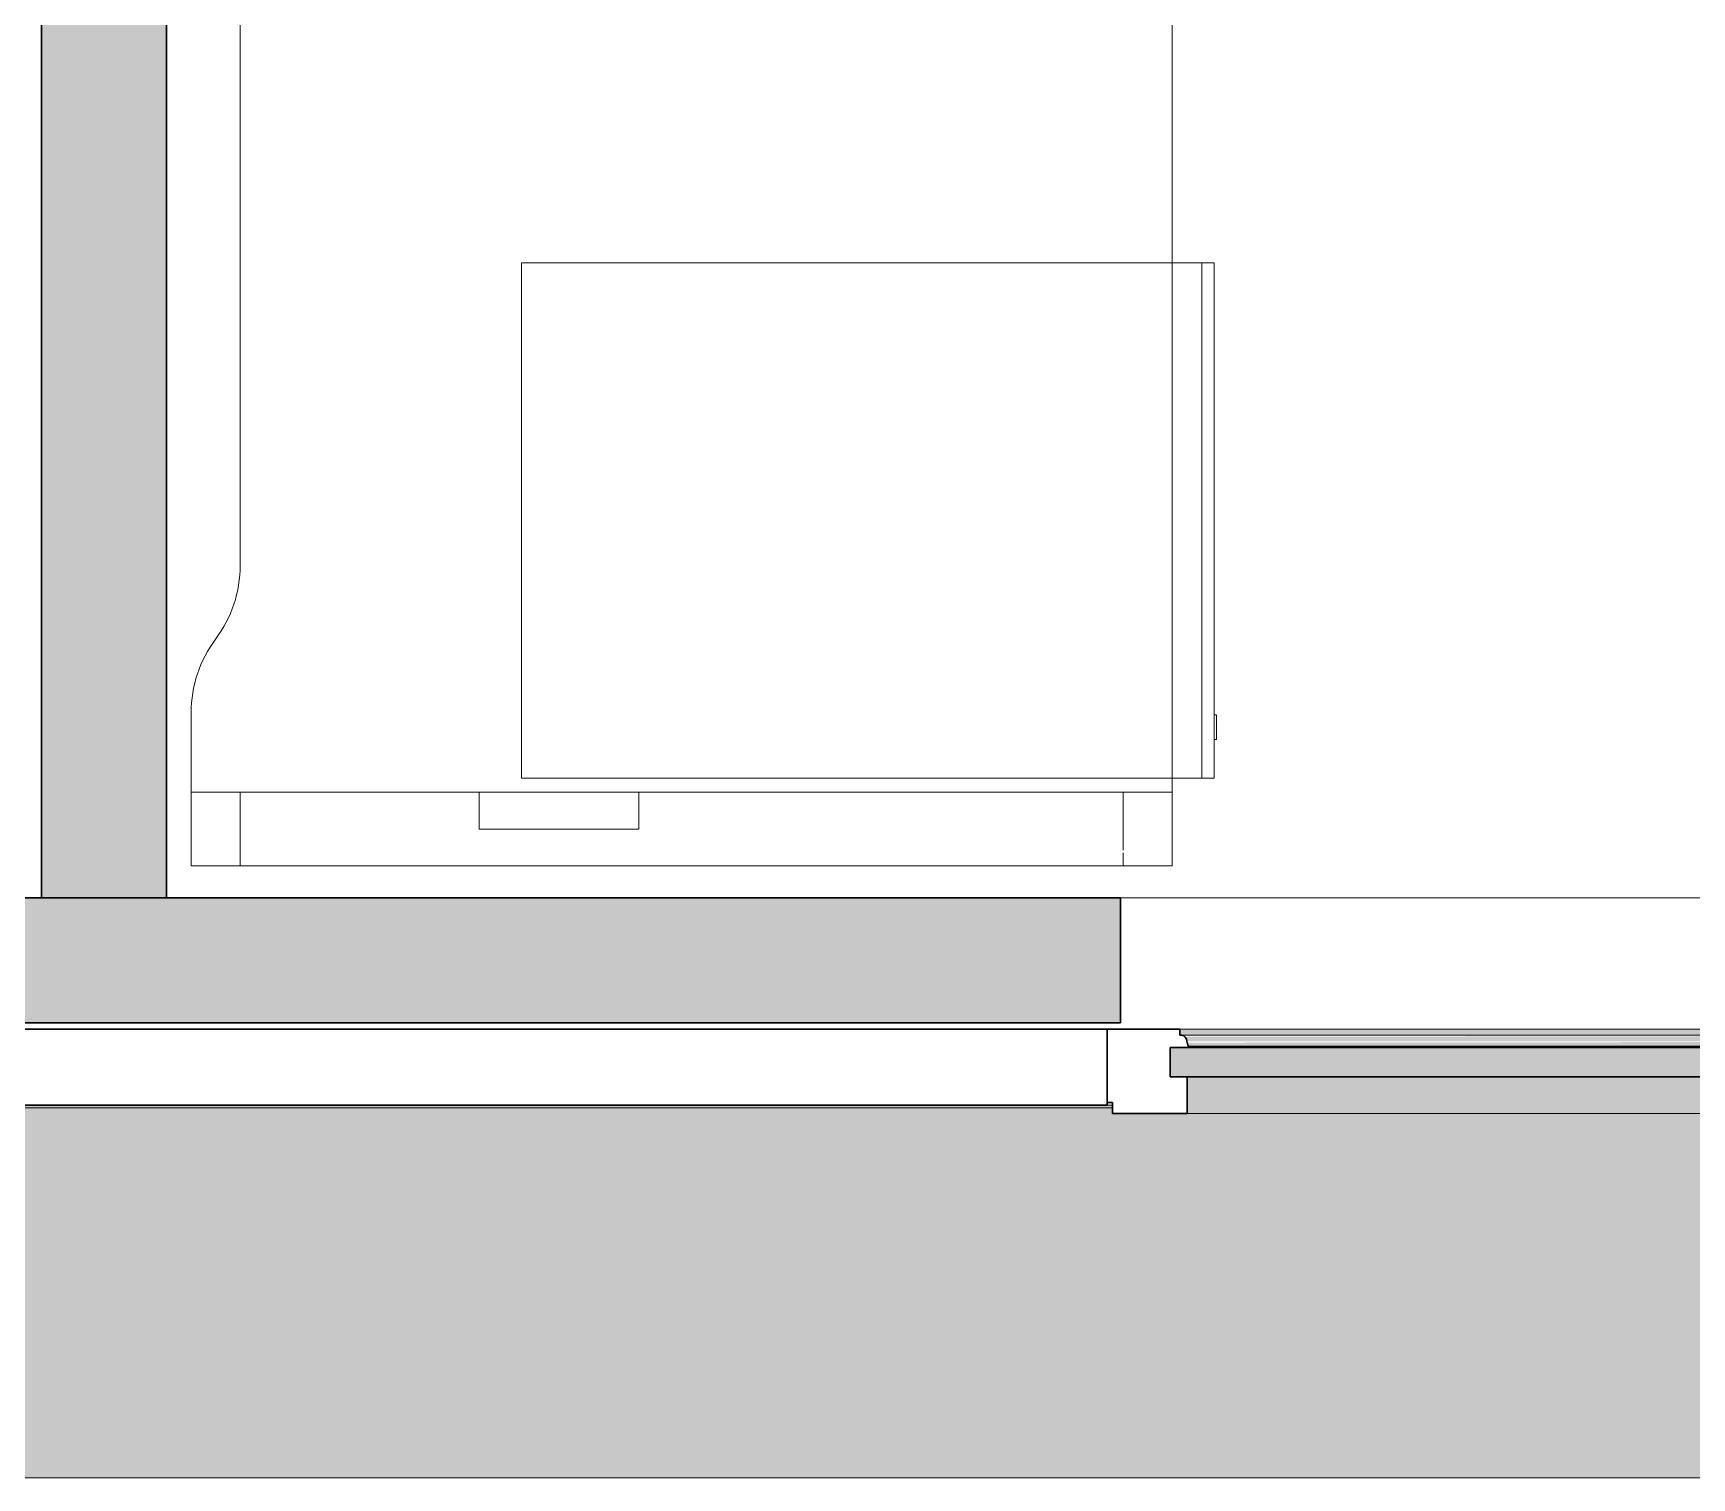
# Model space of a CAD drawing. Header units: millimetres. Extents: x 79795 to 317870, y -36033 to 97293.
# Drawn here: x 159392 to 160745, y 8896 to 10074 of the extents above; entities that cross this region are included whole.
import ezdxf

# ---------------------------------------------------------------- set-up
doc = ezdxf.new("R2010")
doc.units = ezdxf.units.MM
doc.header["$MEASUREMENT"] = 0
for name, color, linetype, lineweight in [('CSM-STL-XX-ZZ-M3-A-XXXX-00001_detached _19_04_21__rvt-1-Level 4$0$A-GLAZ', 7, 'CONTINUOUS', 9), ('CSM-STL-XX-ZZ-M3-A-XXXX-00001_detached _19_04_21__rvt-1-Level 4$0$A-WALL-PATT', 7, 'CONTINUOUS', 9), ('CSM-STL-XX-ZZ-M3-A-XXXX-00001_detached _19_04_21__rvt-1-Level 4$0$I-WALL', 7, 'CONTINUOUS', 9), ('I-FURN', 8, 'CONTINUOUS', 9)]:
    doc.layers.add(name, color=color, linetype=linetype, lineweight=lineweight)

msp = doc.modelspace()

# ---------------------------------------------------------------- hatches: boundary and pattern name
at = {"layer": 'CSM-STL-XX-ZZ-M3-A-XXXX-00001_detached _19_04_21__rvt-1-Level 4$0$A-GLAZ'}
h = msp.add_hatch(color=256, dxfattribs=at)
h.paths.add_polyline_path([(165731.4, 9255.5), (165728.6, 9257.2), (165729.9, 9256.1), (165731, 9255.6)], flags=0)
h.paths.add_polyline_path([(163031.4, 9255.5), (163028.6, 9257.2), (163029.9, 9256.1), (163031, 9255.6)], flags=0)
h.paths.add_polyline_path([(157631.4, 9255.5), (157628.6, 9257.2), (157629.9, 9256.1), (157631, 9255.6)], flags=0)
h.paths.add_polyline_path([(160331.4, 9255.5), (160328.6, 9257.2), (160329.9, 9256.1), (160331, 9255.6)], flags=0)
for points in [[(161577, 9257.2), (161608.6, 9257.7), (161608.6, 9262.2), (160327, 9262.2), (160327, 9257.2), (160381.1, 9257.2)], [(161577, 9252.3), (161602.8, 9252.3), (161604.6, 9255.9), (161607.1, 9257.2), (160331, 9255.9), (160333.3, 9252.3), (160381.1, 9252.3)], [(161616.6, 9223.3), (161616.6, 9247.2), (160319.1, 9247.2), (160319.1, 9223.3), (161577, 9223.3)], [(161601.4, 9248.3), (161602.6, 9252.3), (161577, 9252.3), (160333, 9251.2), (160334.3, 9248.3), (161577, 9248.3)], [(160333, 9193.3), (161602.6, 9193.3), (161602.6, 9223.3), (160333, 9223.3)], [(166958.8, 8896.3), (167067.8, 8896.3), (167067.8, 9198), (167063.5, 9198), (167063.5, 9193.3), (165672.2, 9193.3), (165672.2, 9198), (164363.5, 9198), (164363.5, 9193.3), (162972.2, 9193.3), (162972.2, 9198), (161663.5, 9198), (161663.5, 9193.3), (160272.2, 9193.3), (160272.2, 9198), (158963.5, 9198), (158963.5, 9193.3), (157572.2, 9193.3), (157572.2, 9198), (156526.8, 9198), (156526.8, 8896.3), (166360.8, 8896.3)]]:
    msp.add_hatch(color=256, dxfattribs=at).paths.add_polyline_path(points, flags=0)
h = msp.add_hatch(color=256, dxfattribs=at)
h.paths.add_polyline_path([(167067.8, 9198), (167067.8, 9200.1), (167063.5, 9200.1), (167063.5, 9198)], flags=0)
h.paths.add_polyline_path([(165662.5, 9198), (165672.2, 9198), (165672.2, 9200.1), (164363.5, 9200.1), (164363.5, 9198), (165164.9, 9198)], flags=0)
h.paths.add_polyline_path([(162773, 9198), (162972.2, 9198), (162972.2, 9200.1), (161663.5, 9200.1), (161663.5, 9198), (162175, 9198)], flags=0)
h.paths.add_polyline_path([(159185.1, 9198), (160272.2, 9198), (160272.2, 9200.1), (158963.5, 9200.1), (158963.5, 9198), (158967.8, 9198)], flags=0)
h.paths.add_polyline_path([(157567.8, 9198), (157572.2, 9198), (157572.2, 9200.1), (156526.8, 9200.1), (156526.8, 9198), (156793.2, 9198)], flags=0)
at = {"layer": 'CSM-STL-XX-ZZ-M3-A-XXXX-00001_detached _19_04_21__rvt-1-Level 4$0$A-WALL-PATT'}
for points in [[(159398.8, 9369.3), (159500.8, 9369.3), (159500.8, 13505.3), (159398.8, 13505.3), (159398.8, 9698)], [(160176.8, 9267.3), (160176.8, 9369.3), (159069.8, 9369.3), (159069.8, 9267.3), (159783.1, 9267.3)], [(160278.8, 9267.3), (160278.8, 9369.3), (160176.8, 9369.3), (160176.8, 9267.3)]]:
    msp.add_hatch(color=256, dxfattribs=at).paths.add_polyline_path(points, flags=0)

# ---------------------------------------------------------------- linework, layer by layer
at = {"layer": 'CSM-STL-XX-ZZ-M3-A-XXXX-00001_detached _19_04_21__rvt-1-Level 4$0$A-GLAZ', "lineweight": 30}
for p, q in [((158967.8, 9262.2), (160267.8, 9262.2)), ((160267.8, 9262.2), (160267.8, 9200.1)), ((160267.8, 9262.2), (160327, 9262.2)), ((160267.8, 9202.3), (160267.8, 9262.2)), ((160327, 9262.2), (160327, 9257.2)), ((160327, 9257.2), (160328.6, 9257.2)), ((160319.1, 9223.3), (160319.1, 9247.2)), ((160319.1, 9247.2), (161616.6, 9247.2)), ((160319.1, 9247.2), (160319.1, 9223.3)), ((160334.3, 9247.2), (160319.1, 9247.2)), ((160334.3, 9248.3), (160334.3, 9247.2)), ((161616.6, 9223.3), (160319.1, 9223.3)), ((160319.1, 9223.3), (160333, 9223.3)), ((160333, 9223.3), (160333, 9193.3)), ((160267.8, 9200.1), (158967.8, 9200.1)), ((160272.2, 9202.3), (160267.8, 9202.3)), ((160272.2, 9193.3), (160272.2, 9202.3)), ((160333, 9193.3), (160272.2, 9193.3))]:
    msp.add_line(p, q, dxfattribs=at)
at = {"layer": 'CSM-STL-XX-ZZ-M3-A-XXXX-00001_detached _19_04_21__rvt-1-Level 4$0$A-GLAZ'}
for p, q in [((160327, 9262.2), (161608.6, 9262.2)), ((160328.6, 9257.2), (160327, 9257.2)), ((161607.1, 9257.2), (160328.6, 9257.2)), ((161601.4, 9248.3), (160334.3, 9248.3)), ((160267.8, 9200.1), (160272.2, 9200.1)), ((158963.5, 9198), (160272.2, 9198)), ((161602.6, 9193.3), (160333, 9193.3)), ((156526.8, 8896.3), (167067.8, 8896.3))]:
    msp.add_line(p, q, dxfattribs=at)
at = {"layer": 'CSM-STL-XX-ZZ-M3-A-XXXX-00001_detached _19_04_21__rvt-1-Level 4$0$A-GLAZ', "lineweight": 30}
for centre, radius, start, end in [((160327.5, 9252), 5.36, 3.4261, 78.0476), ((160340.2, 9252.7), 7.4, 183.4261, 216.5739)]:
    msp.add_arc(centre, radius, start, end, dxfattribs=at)
at = {"layer": 'CSM-STL-XX-ZZ-M3-A-XXXX-00001_detached _19_04_21__rvt-1-Level 4$0$A-GLAZ'}
for points, knots in [([(160328.6, 9257.2), (160329, 9257.1), (160329.7, 9256.9), (160330.5, 9256.4), (160330.9, 9256.1), (160331, 9255.9)], [-1, -1, -1, -1, -0.8, -0.7, -0.6, -0.6, -0.6, -0.6]), ([(160332, 9254.9), (160332.1, 9254.7), (160332.3, 9254.3), (160332.7, 9253.4), (160332.8, 9252.7), (160332.8, 9252.3)], [-0.4, -0.4, -0.4, -0.4, -0.3, -0.2, 0, 0, 0, 0])]:
    msp.add_open_spline(points, degree=3, knots=knots, dxfattribs=at)
msp.add_open_spline([(160333.5, 9249.5), (160333.7, 9249.1), (160334, 9248.7), (160334.3, 9248.3)], degree=3, dxfattribs=at)
at = {"layer": 'CSM-STL-XX-ZZ-M3-A-XXXX-00001_detached _19_04_21__rvt-1-Level 4$0$I-WALL', "lineweight": 30}
for p, q in [((159398.8, 13505.3), (159398.8, 9369.3)), ((159500.8, 9369.3), (159500.8, 13505.3)), ((160176.8, 9369.3), (159069.8, 9369.3)), ((159398.8, 9369.3), (159500.8, 9369.3)), ((160278.8, 9369.3), (160176.8, 9369.3)), ((160278.8, 9267.3), (160278.8, 9369.3)), ((159069.8, 9267.3), (160176.8, 9267.3)), ((160176.8, 9267.3), (160278.8, 9267.3))]:
    msp.add_line(p, q, dxfattribs=at)
at = {"layer": 'CSM-STL-XX-ZZ-M3-A-XXXX-00001_detached _19_04_21__rvt-1-Level 4$0$I-WALL'}
msp.add_line((160278.8, 9369.3), (161667.8, 9369.3), dxfattribs=at)
at = {"layer": 'I-FURN'}
for p, q in [((160320.8, 9395.2), (160320.8, 10995.2)), ((160320.8, 10995.2), (160320.8, 9395.2)), ((159560.8, 10472.5), (159560.8, 9640.2)), ((159560.8, 9640.2), (159560.8, 10472.5)), ((159790.1, 9886.8), (159790.1, 9466.8)), ((160320.8, 9886.8), (159790.1, 9886.8)), ((160345.1, 9886.8), (160320.8, 9886.8)), ((160355.1, 9886.8), (160345.1, 9886.8)), ((160345.1, 9886.8), (160345.1, 9466.8)), ((160345.1, 9466.8), (160345.1, 9886.8)), ((160355.1, 9466.8), (160355.1, 9886.8)), ((159520.8, 9520.2), (159520.8, 9395.2)), ((159520.8, 9395.2), (159520.8, 9520.2)), ((160357.1, 9518.4), (160355.1, 9518.4)), ((160357.1, 9518.4), (160357.1, 9498.4)), ((160357.1, 9498.4), (160357.1, 9518.4)), ((160355.1, 9498.4), (160357.1, 9498.4)), ((159790.1, 9466.8), (160320.8, 9466.8)), ((160320.8, 9466.8), (160345.1, 9466.8)), ((160345.1, 9466.8), (160355.1, 9466.8)), ((159560.8, 9455.2), (159520.8, 9455.2)), ((159520.8, 9455.2), (159755.8, 9455.2)), ((159520.8, 9395.2), (159520.8, 9455.2)), ((159520.8, 9395.2), (159520.8, 9455.2)), ((160280.8, 9455.2), (159560.8, 9455.2)), ((159560.8, 9395.2), (159560.8, 9455.2)), ((159560.8, 9395.2), (159560.8, 9455.2)), ((159755.8, 9455.2), (159885.8, 9455.2)), ((159755.8, 9425.2), (159755.8, 9455.2)), ((159755.8, 9425.2), (159755.8, 9455.2)), ((159885.8, 9455.2), (160320.8, 9455.2)), ((159885.8, 9455.2), (159885.8, 9425.2)), ((159885.8, 9425.2), (159885.8, 9455.2)), ((160320.8, 9455.2), (160280.8, 9455.2)), ((160280.8, 9408.1), (160280.8, 9455.2)), ((160280.8, 9408.1), (160280.8, 9455.2)), ((160320.8, 9455.2), (160320.8, 9395.2)), ((160320.8, 9395.2), (160320.8, 9455.2)), ((159885.8, 9425.2), (159755.8, 9425.2)), ((159755.8, 9425.2), (159885.8, 9425.2)), ((160280.8, 9395.2), (160280.8, 9405.8)), ((160280.8, 9395.2), (160280.8, 9405.8)), ((159520.8, 9395.2), (159560.8, 9395.2)), ((160320.8, 9395.2), (159520.8, 9395.2)), ((159520.8, 9395.2), (160320.8, 9395.2)), ((160320.8, 9395.2), (159520.8, 9395.2)), ((159560.8, 9395.2), (160280.8, 9395.2)), ((160280.8, 9395.2), (160320.8, 9395.2))]:
    msp.add_line(p, q, dxfattribs=at)
for centre, start, end in [((159460.8, 9640.2), 323.1301, 0), ((159460.8, 9640.2), 323.1301, 0), ((159620.8, 9520.2), 143.1301, 180), ((159620.8, 9520.2), 143.1301, 180)]:
    msp.add_arc(centre, 100, start, end, dxfattribs=at)

doc.saveas('drawing.dxf')
